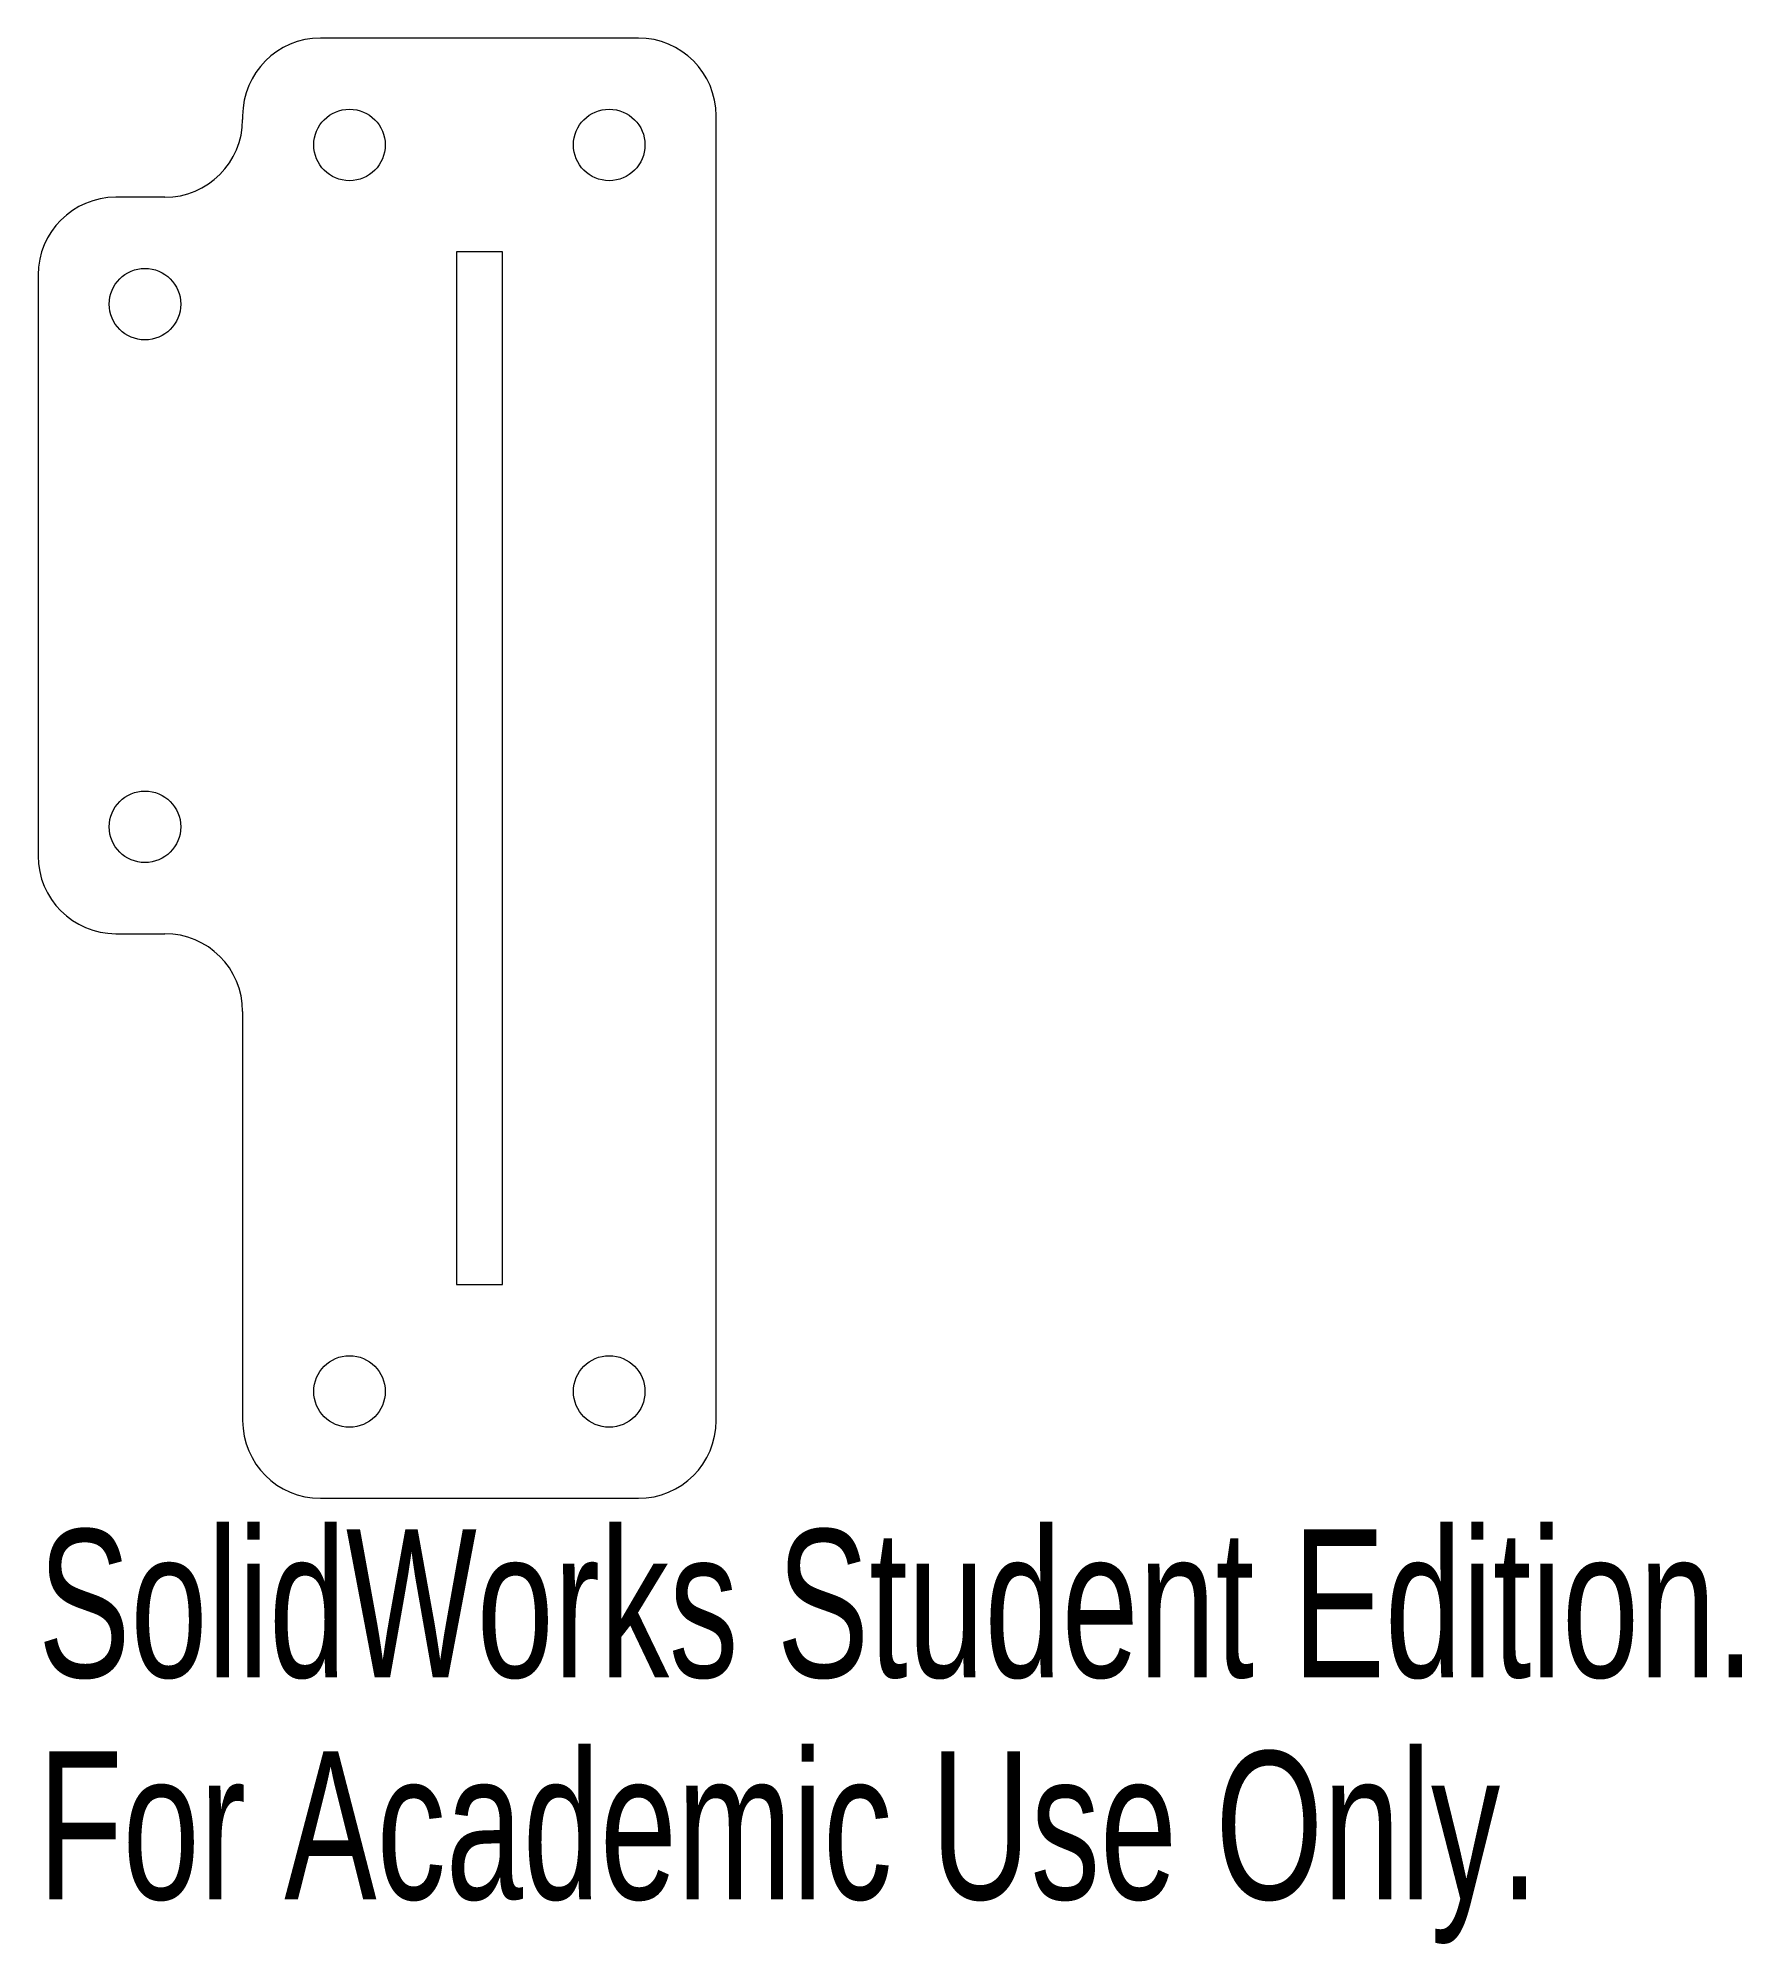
# Model space of a CAD drawing. Header units: inches. Extents: x -2.11 to 0.08, y -2.49 to -0.04.
import ezdxf

# ---------------------------------------------------------------- set-up
doc = ezdxf.new("R2010")
doc.units = ezdxf.units.IN
doc.header["$MEASUREMENT"] = 0
doc.styles.add('SLDTEXTSTYLE0', font='TXT', dxfattribs={"width": 0.7})

msp = doc.modelspace()

# ---------------------------------------------------------------- linework, layer by layer
at = {"color": 7, "linetype": 'Continuous', "lineweight": 15}
for p, q in [((-1.3383, -0.041), (-1.7474, -0.041)), ((-1.8474, -0.141), (-1.8474, -0.1458)), ((-1.2383, -1.8198), (-1.2383, -0.141)), ((-1.9474, -0.2458), (-2.0105, -0.2458)), ((-1.5133, -0.316), (-1.5724, -0.316)), ((-1.5724, -0.316), (-1.5724, -1.6448)), ((-1.5133, -1.6448), (-1.5133, -0.316)), ((-2.1105, -0.3458), (-2.1105, -1.0933)), ((-2.0105, -1.1933), (-1.9474, -1.1933)), ((-1.8474, -1.2933), (-1.8474, -1.8198)), ((-1.5724, -1.6448), (-1.5133, -1.6448)), ((-1.7474, -1.9198), (-1.3383, -1.9198))]:
    msp.add_line(p, q, dxfattribs=at)
for centre in [(-1.7099, -0.1785), (-1.3758, -0.1785), (-1.973, -0.3833), (-1.973, -1.0558), (-1.7099, -1.7823), (-1.3758, -1.7823)]:
    msp.add_circle(centre, 0.046, dxfattribs=at)
for centre, start, end in [((-1.7474, -0.141), 90, 180), ((-1.3383, -0.141), 0, 90), ((-1.9474, -0.1458), 270, 0), ((-2.0105, -0.3458), 90, 180), ((-2.0105, -1.0933), 180, 270), ((-1.9474, -1.2933), 0, 90), ((-1.7474, -1.8198), 180, 270), ((-1.3383, -1.8198), 270, 0)]:
    msp.add_arc(centre, 0.1, start, end, dxfattribs=at)

# ---------------------------------------------------------------- texts
at = {"color": 7, "linetype": 'Continuous', "char_height": 0.1903, "attachment_point": 1, "style": 'SLDTEXTSTYLE0'}
for s, insert in [('SolidWorks Student Edition.', (-2.1105, -1.9599)), ('For Academic Use Only.', (-2.1105, -2.2454))]:
    msp.add_mtext(s, dxfattribs=dict(at, insert=insert))

doc.saveas('drawing.dxf')
